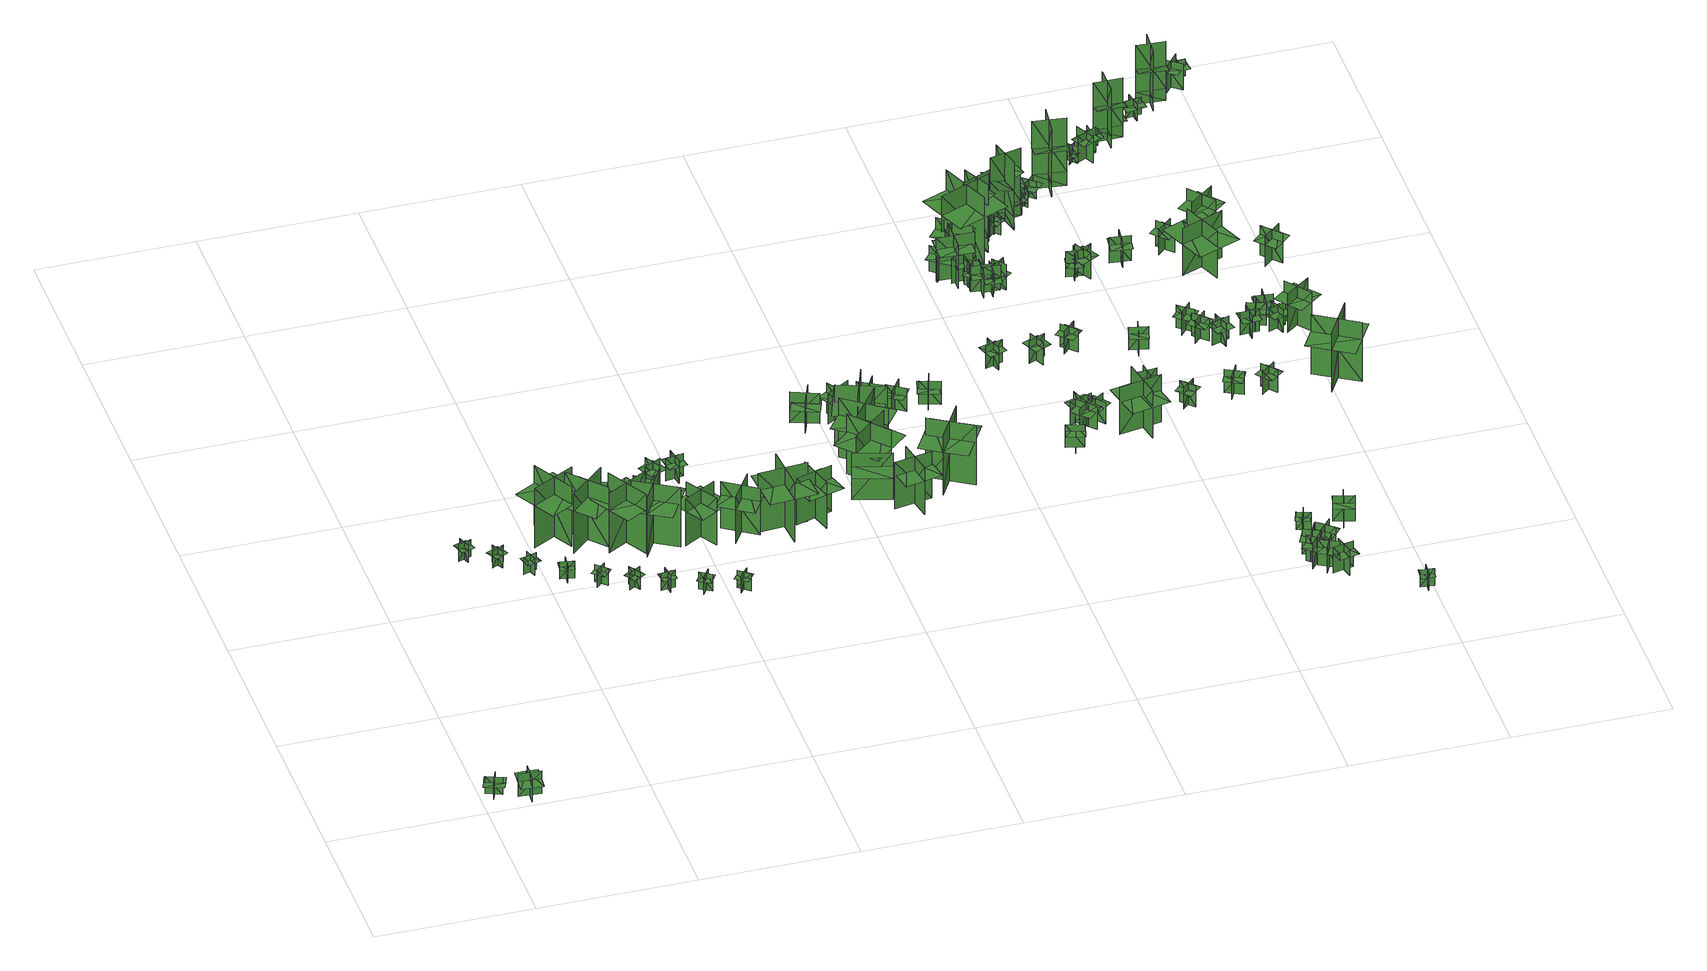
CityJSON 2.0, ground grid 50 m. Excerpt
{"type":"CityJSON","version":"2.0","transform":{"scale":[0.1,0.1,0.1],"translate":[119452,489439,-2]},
"CityObjects":{
"tree1":{"type":"SolitaryVegetationObject","geometry":[{"type":"MultiSurface","lod":"1","boundaries":[[[0,1,2]],[[0,2,3]],[[4,5,6]],[[4,6,7]],[[8,9,10]],[[8,10,11]],[[8,11,12]],[[8,12,13]]]}]},
"tree2":{"type":"SolitaryVegetationObject","geometry":[{"type":"MultiSurface","lod":"1","boundaries":[[[14,15,16]],[[14,16,17]],[[18,19,20]],[[18,20,21]],[[22,23,24]],[[22,24,25]],[[22,25,26]],[[22,26,27]]]}]},
"tree3":{"type":"SolitaryVegetationObject","geometry":[{"type":"MultiSurface","lod":"1","boundaries":[[[28,29,30]],[[28,30,31]],[[32,33,34]],[[32,34,35]],[[36,37,38]],[[36,38,39]],[[36,39,40]],[[36,40,41]]]}]},
"tree4":{"type":"SolitaryVegetationObject","geometry":[{"type":"MultiSurface","lod":"1","boundaries":[[[42,43,44]],[[42,44,45]],[[46,47,48]],[[46,48,49]],[[50,51,52]],[[50,52,53]],[[50,53,54]],[[50,54,55]]]}]},
"tree5":{"type":"SolitaryVegetationObject","geometry":[{"type":"MultiSurface","lod":"1","boundaries":[[[56,57,58]],[[56,58,59]],[[60,61,62]],[[60,62,63]],[[64,65,66]],[[64,66,67]],[[64,67,68]],[[64,68,69]]]}]},
"tree6":{"type":"SolitaryVegetationObject","geometry":[{"type":"MultiSurface","lod":"1","boundaries":[[[70,71,72]],[[70,72,73]],[[74,75,76]],[[74,76,77]],[[78,79,80]],[[78,80,81]],[[78,81,82]],[[78,82,83]]]}]},
"tree7":{"type":"SolitaryVegetationObject","geometry":[{"type":"MultiSurface","lod":"1","boundaries":[[[84,85,86]],[[84,86,87]],[[88,89,90]],[[88,90,91]],[[92,93,94]],[[92,94,95]],[[92,95,96]],[[92,96,97]]]}]},
"tree8":{"type":"SolitaryVegetationObject","geometry":[{"type":"MultiSurface","lod":"1","boundaries":[[[98,99,100]],[[98,100,101]],[[102,103,104]],[[102,104,105]],[[106,107,108]],[[106,108,109]],[[106,109,110]],[[106,110,111]]]}]},
"tree9":{"type":"SolitaryVegetationObject","geometry":[{"type":"MultiSurface","lod":"1","boundaries":[[[112,113,114]],[[112,114,115]],[[116,117,118]],[[116,118,119]],[[120,121,122]],[[120,122,123]],[[120,123,124]],[[120,124,125]]]}]},
"tree10":{"type":"SolitaryVegetationObject","geometry":[{"type":"MultiSurface","lod":"1","boundaries":[[[126,127,128]],[[126,128,129]],[[130,131,132]],[[130,132,133]],[[134,135,136]],[[134,136,137]],[[134,137,138]],[[134,138,139]]]}]},
"tree11":{"type":"SolitaryVegetationObject","geometry":[{"type":"MultiSurface","lod":"1","boundaries":[[[140,141,142]],[[140,142,143]],[[144,145,146]],[[144,146,147]],[[148,149,150]],[[148,150,151]],[[148,152,153]],[[148,153,149]]]}]},
"tree12":{"type":"SolitaryVegetationObject","geometry":[{"type":"MultiSurface","lod":"1","boundaries":[[[154,155,156]],[[154,156,157]],[[158,159,160]],[[158,160,161]],[[162,163,164]],[[162,164,165]],[[162,165,166]],[[162,166,167]]]}]},
"tree13":{"type":"SolitaryVegetationObject","geometry":[{"type":"MultiSurface","lod":"1","boundaries":[[[168,169,170]],[[168,170,171]],[[172,173,174]],[[172,174,175]],[[176,177,178]],[[176,178,179]],[[176,179,180]],[[176,180,181]]]}]},
"tree14":{"type":"SolitaryVegetationObject","geometry":[{"type":"MultiSurface","lod":"1","boundaries":[[[182,183,184]],[[182,184,185]],[[186,187,188]],[[186,188,189]],[[190,191,192]],[[190,192,193]],[[190,193,194]],[[190,194,195]]]}]},
"tree15":{"type":"SolitaryVegetationObject","geometry":[{"type":"MultiSurface","lod":"1","boundaries":[[[196,197,198]],[[196,198,199]],[[200,201,202]],[[200,202,203]],[[204,205,206]],[[204,206,207]],[[204,207,208]],[[204,208,209]]]}]},
"tree16":{"type":"SolitaryVegetationObject","geometry":[{"type":"MultiSurface","lod":"1","boundaries":[[[210,211,212]],[[210,212,213]],[[214,215,216]],[[214,216,217]],[[218,219,220]],[[218,220,221]],[[218,221,222]],[[218,222,223]]]}]},
"tree17":{"type":"SolitaryVegetationObject","geometry":[{"type":"MultiSurface","lod":"1","boundaries":[[[224,225,226]],[[224,226,227]],[[228,229,230]],[[228,230,231]],[[232,233,234]],[[232,234,235]],[[232,235,236]],[[232,236,237]]]}]},
"tree18":{"type":"SolitaryVegetationObject","geometry":[{"type":"MultiSurface","lod":"1","boundaries":[[[238,239,240]],[[238,240,241]],[[242,243,244]],[[242,244,245]],[[246,247,248]],[[246,248,249]],[[246,249,250]],[[246,250,251]]]}]},
"tree19":{"type":"SolitaryVegetationObject","geometry":[{"type":"MultiSurface","lod":"1","boundaries":[[[252,253,254]],[[252,254,255]],[[256,257,258]],[[256,258,259]],[[260,261,262]],[[260,262,263]],[[260,263,264]],[[260,264,265]]]}]},
"tree20":{"type":"SolitaryVegetationObject","geometry":[{"type":"MultiSurface","lod":"1","boundaries":[[[266,267,268]],[[266,268,269]],[[270,271,272]],[[270,272,273]],[[274,275,276]],[[274,276,277]],[[274,277,278]],[[274,278,279]]]}]},
"tree21":{"type":"SolitaryVegetationObject","geometry":[{"type":"MultiSurface","lod":"1","boundaries":[[[280,281,282]],[[280,282,283]],[[284,285,286]],[[284,286,287]],[[288,289,290]],[[288,290,291]],[[288,291,292]],[[288,292,293]]]}]},
"tree22":{"type":"SolitaryVegetationObject","geometry":[{"type":"MultiSurface","lod":"1","boundaries":[[[294,295,296]],[[294,296,297]],[[298,299,300]],[[298,300,301]],[[302,303,304]],[[302,304,305]],[[302,305,306]],[[302,306,307]]]}]},
"tree23":{"type":"SolitaryVegetationObject","geometry":[{"type":"MultiSurface","lod":"1","boundaries":[[[308,309,310]],[[308,310,311]],[[312,313,314]],[[312,314,315]],[[316,317,318]],[[316,318,319]],[[316,319,320]],[[316,320,321]]]}]},
"tree24":{"type":"SolitaryVegetationObject","geometry":[{"type":"MultiSurface","lod":"1","boundaries":[[[322,323,324]],[[322,324,325]],[[326,327,328]],[[326,328,329]],[[330,331,332]],[[330,332,333]],[[330,333,334]],[[330,334,335]]]}]},
"tree25":{"type":"SolitaryVegetationObject","geometry":[{"type":"MultiSurface","lod":"1","boundaries":[[[336,337,338]],[[336,338,339]],[[340,341,342]],[[340,342,343]],[[344,345,346]],[[344,346,347]],[[344,347,348]],[[344,348,349]]]}]},
"tree26":{"type":"SolitaryVegetationObject","geometry":[{"type":"MultiSurface","lod":"1","boundaries":[[[350,351,352]],[[350,352,353]],[[354,355,356]],[[354,356,357]],[[358,359,360]],[[358,360,361]],[[358,361,362]],[[358,362,363]]]}]},
"tree27":{"type":"SolitaryVegetationObject","geometry":[{"type":"MultiSurface","lod":"1","boundaries":[[[364,365,366]],[[364,366,367]],[[368,369,370]],[[368,370,371]],[[372,373,374]],[[372,374,375]],[[372,375,376]],[[372,376,377]]]}]},
"tree28":{"type":"SolitaryVegetationObject","geometry":[{"type":"MultiSurface","lod":"1","boundaries":[[[378,379,380]],[[378,380,381]],[[382,383,384]],[[382,384,385]],[[386,387,388]],[[386,388,389]],[[386,389,390]],[[386,390,391]]]}]},
"tree29":{"type":"SolitaryVegetationObject","geometry":[{"type":"MultiSurface","lod":"1","boundaries":[[[392,393,394]],[[392,394,395]],[[396,397,398]],[[396,398,399]],[[400,401,402]],[[400,402,403]],[[400,403,404]],[[400,404,405]]]}]},
"tree30":{"type":"SolitaryVegetationObject","geometry":[{"type":"MultiSurface","lod":"1","boundaries":[[[406,407,408]],[[406,408,409]],[[410,411,412]],[[410,412,413]],[[414,415,416]],[[414,416,417]],[[414,417,418]],[[414,418,419]]]}]},
"tree31":{"type":"SolitaryVegetationObject","geometry":[{"type":"MultiSurface","lod":"1","boundaries":[[[420,421,422]],[[420,422,423]],[[424,425,426]],[[424,426,427]],[[428,429,430]],[[428,430,431]],[[428,431,432]],[[428,432,433]]]}]},
"tree32":{"type":"SolitaryVegetationObject","geometry":[{"type":"MultiSurface","lod":"1","boundaries":[[[434,435,436]],[[434,436,437]],[[438,439,440]],[[438,440,441]],[[442,443,444]],[[442,444,445]],[[442,445,446]],[[442,446,447]]]}]},
"tree33":{"type":"SolitaryVegetationObject","geometry":[{"type":"MultiSurface","lod":"1","boundaries":[[[448,449,450]],[[448,450,451]],[[452,453,454]],[[452,454,455]],[[456,457,458]],[[456,458,459]],[[456,459,460]],[[456,460,461]]]}]},
"tree34":{"type":"SolitaryVegetationObject","geometry":[{"type":"MultiSurface","lod":"1","boundaries":[[[462,463,464]],[[462,464,465]],[[466,467,468]],[[466,468,469]],[[470,471,472]],[[470,472,473]],[[470,473,474]],[[470,474,475]]]}]},
"tree35":{"type":"SolitaryVegetationObject","geometry":[{"type":"MultiSurface","lod":"1","boundaries":[[[476,477,478]],[[476,478,479]],[[480,481,482]],[[480,482,483]],[[484,485,486]],[[484,486,487]],[[484,487,488]],[[484,488,489]]]}]},
"tree36":{"type":"SolitaryVegetationObject","geometry":[{"type":"MultiSurface","lod":"1","boundaries":[[[490,491,492]],[[490,492,493]],[[494,495,496]],[[494,496,497]],[[498,499,500]],[[498,500,501]],[[498,501,502]],[[498,502,503]]]}]},
"tree37":{"type":"SolitaryVegetationObject","geometry":[{"type":"MultiSurface","lod":"1","boundaries":[[[504,505,506]],[[504,506,507]],[[508,509,510]],[[508,510,511]],[[512,513,514]],[[512,514,515]],[[512,515,516]],[[512,516,517]]]}]},
"tree38":{"type":"SolitaryVegetationObject","geometry":[{"type":"MultiSurface","lod":"1","boundaries":[[[518,519,520]],[[518,520,521]],[[522,523,524]],[[522,524,525]],[[526,527,528]],[[526,528,529]],[[526,529,530]],[[526,530,531]]]}]},
"tree39":{"type":"SolitaryVegetationObject","geometry":[{"type":"MultiSurface","lod":"1","boundaries":[[[532,533,534]],[[532,534,535]],[[536,537,538]],[[536,538,539]],[[540,541,542]],[[540,542,543]],[[540,543,544]],[[540,544,545]]]}]},
"tree40":{"type":"SolitaryVegetationObject","geometry":[{"type":"MultiSurface","lod":"1","boundaries":[[[546,547,548]],[[546,548,549]],[[550,551,552]],[[550,552,553]],[[554,555,556]],[[554,556,557]],[[554,557,558]],[[554,558,559]]]}]},
"tree41":{"type":"SolitaryVegetationObject","geometry":[{"type":"MultiSurface","lod":"1","boundaries":[[[560,561,562]],[[560,562,563]],[[564,565,566]],[[564,566,567]],[[568,569,570]],[[568,570,571]],[[568,571,572]],[[568,572,573]]]}]},
"tree42":{"type":"SolitaryVegetationObject","geometry":[{"type":"MultiSurface","lod":"1","boundaries":[[[574,575,576]],[[574,576,577]],[[578,579,580]],[[578,580,581]],[[582,583,584]],[[582,584,585]],[[582,585,586]],[[582,586,587]]]}]},
"tree43":{"type":"SolitaryVegetationObject","geometry":[{"type":"MultiSurface","lod":"1","boundaries":[[[588,589,590]],[[588,590,591]],[[592,593,594]],[[592,594,595]],[[596,597,598]],[[596,598,599]],[[596,600,601]],[[596,601,597]]]}]},
"tree44":{"type":"SolitaryVegetationObject","geometry":[{"type":"MultiSurface","lod":"1","boundaries":[[[602,603,604]],[[602,604,605]],[[606,607,608]],[[606,608,609]],[[610,611,612]],[[610,612,613]],[[610,613,614]],[[610,614,615]]]}]},
"tree45":{"type":"SolitaryVegetationObject","geometry":[{"type":"MultiSurface","lod":"1","boundaries":[[[616,617,618]],[[616,618,619]],[[620,621,622]],[[620,622,623]],[[624,625,621]],[[624,621,620]],[[626,627,617]],[[626,617,616]],[[616,617,628]],[[616,628,629]],[[616,630,631]],[[616,631,617]]]}]},
"tree46":{"type":"SolitaryVegetationObject","geometry":[{"type":"MultiSurface","lod":"1","boundaries":[[[632,633,634]],[[632,634,635]],[[636,637,638]],[[636,638,639]],[[640,641,642]],[[640,642,643]],[[640,643,644]],[[640,644,645]]]}]},
"tree47":{"type":"SolitaryVegetationObject","geometry":[{"type":"MultiSurface","lod":"1","boundaries":[[[646,647,648]],[[646,648,649]],[[650,651,652]],[[650,652,653]],[[654,655,656]],[[654,656,657]],[[654,657,658]],[[654,658,659]]]}]},
"tree48":{"type":"SolitaryVegetationObject","geometry":[{"type":"MultiSurface","lod":"1","boundaries":[[[660,661,662]],[[660,662,663]],[[664,665,666]],[[664,666,667]],[[668,669,670]],[[668,670,671]],[[668,672,673]],[[668,673,669]]]}]},
"tree49":{"type":"SolitaryVegetationObject","geometry":[{"type":"MultiSurface","lod":"1","boundaries":[[[674,675,676]],[[674,676,677]],[[678,679,680]],[[678,680,681]],[[682,683,679]],[[682,679,678]],[[684,685,675]],[[684,675,674]],[[674,675,686]],[[674,686,687]],[[674,688,689]],[[674,689,675]]]}]},
"tree50":{"type":"SolitaryVegetationObject","geometry":[{"type":"MultiSurface","lod":"1","boundaries":[[[690,691,692]],[[690,692,693]],[[694,695,696]],[[694,696,697]],[[698,699,700]],[[698,700,701]],[[698,701,702]],[[698,702,703]]]}]},
"tree51":{"type":"SolitaryVegetationObject","geometry":[{"type":"MultiSurface","lod":"1","boundaries":[[[704,705,706]],[[704,706,707]],[[708,709,710]],[[708,710,711]],[[712,713,709]],[[712,709,708]],[[714,715,705]],[[714,705,704]],[[704,705,716]],[[704,716,717]],[[704,718,719]],[[704,719,705]]]}]},
"tree52":{"type":"SolitaryVegetationObject","geometry":[{"type":"MultiSurface","lod":"1","boundaries":[[[720,721,722]],[[720,722,723]],[[724,725,726]],[[724,726,727]],[[728,729,730]],[[728,730,731]],[[728,731,732]],[[728,732,733]]]}]},
"tree53":{"type":"SolitaryVegetationObject","geometry":[{"type":"MultiSurface","lod":"1","boundaries":[[[734,735,736]],[[734,736,737]],[[738,739,740]],[[738,740,741]],[[742,743,744]],[[742,744,745]],[[742,745,746]],[[742,746,747]]]}]},
"tree54":{"type":"SolitaryVegetationObject","geometry":[{"type":"MultiSurface","lod":"1","boundaries":[[[748,749,750]],[[748,750,751]],[[752,753,754]],[[752,754,755]],[[756,757,758]],[[756,758,759]],[[756,759,760]],[[756,760,761]]]}]},
"tree55":{"type":"SolitaryVegetationObject","geometry":[{"type":"MultiSurface","lod":"1","boundaries":[[[762,763,764]],[[762,764,765]],[[766,767,768]],[[766,768,769]],[[770,771,772]],[[770,772,773]],[[770,773,774]],[[770,774,775]]]}]},
"tree56":{"type":"SolitaryVegetationObject","geometry":[{"type":"MultiSurface","lod":"1","boundaries":[[[776,777,778]],[[776,778,779]],[[780,781,782]],[[780,782,783]],[[784,785,781]],[[784,781,780]],[[786,787,777]],[[786,777,776]],[[788,789,790]],[[788,790,791]],[[792,793,794]],[[792,794,795]]]}]},
"tree57":{"type":"SolitaryVegetationObject","geometry":[{"type":"MultiSurface","lod":"1","boundaries":[[[796,797,798]],[[796,798,799]],[[800,801,802]],[[800,802,803]],[[804,805,806]],[[804,806,807]],[[804,807,808]],[[804,808,809]]]}]},
"tree58":{"type":"SolitaryVegetationObject","geometry":[{"type":"MultiSurface","lod":"1","boundaries":[[[810,811,812]],[[810,812,813]],[[814,815,816]],[[814,816,817]],[[818,819,820]],[[818,820,821]],[[818,821,822]],[[818,822,823]]]}]},
"tree59":{"type":"SolitaryVegetationObject","geometry":[{"type":"MultiSurface","lod":"1","boundaries":[[[824,825,826]],[[824,826,827]],[[828,829,830]],[[828,830,831]],[[832,833,834]],[[832,834,835]],[[832,835,836]],[[832,836,837]]]}]},
"tree60":{"type":"SolitaryVegetationObject","geometry":[{"type":"MultiSurface","lod":"1","boundaries":[[[838,839,840]],[[838,840,841]],[[842,843,844]],[[842,844,845]],[[846,847,848]],[[846,848,849]],[[846,849,850]],[[846,850,851]]]}]},
"tree61":{"type":"SolitaryVegetationObject","geometry":[{"type":"MultiSurface","lod":"1","boundaries":[[[852,853,854]],[[852,854,855]],[[856,857,858]],[[856,858,859]],[[860,861,862]],[[860,862,863]],[[860,863,864]],[[860,864,865]]]}]},
"tree62":{"type":"SolitaryVegetationObject","geometry":[{"type":"MultiSurface","lod":"1","boundaries":[[[866,867,868]],[[866,868,869]],[[870,871,872]],[[870,872,873]],[[874,875,876]],[[874,876,877]],[[874,877,878]],[[874,878,879]]]}]},
"tree63":{"type":"SolitaryVegetationObject","geometry":[{"type":"MultiSurface","lod":"1","boundaries":[[[880,881,882]],[[880,882,883]],[[884,885,886]],[[884,886,887]],[[888,889,890]],[[888,890,891]],[[888,891,892]],[[888,892,893]]]}]},
"tree64":{"type":"SolitaryVegetationObject","geometry":[{"type":"MultiSurface","lod":"1","boundaries":[[[894,895,896]],[[894,896,897]],[[898,899,900]],[[898,900,901]],[[902,903,904]],[[902,904,905]],[[902,905,906]],[[902,906,907]]]}]},
"tree65":{"type":"SolitaryVegetationObject","geometry":[{"type":"MultiSurface","lod":"1","boundaries":[[[908,909,910]],[[908,910,911]],[[912,913,914]],[[912,914,915]],[[916,917,913]],[[916,913,912]],[[918,919,909]],[[918,909,908]],[[920,921,922]],[[920,922,923]],[[924,925,926]],[[924,926,927]]]}]},
"tree66":{"type":"SolitaryVegetationObject","geometry":[{"type":"MultiSurface","lod":"1","boundaries":[[[928,929,930]],[[928,930,931]],[[932,933,934]],[[932,934,935]],[[936,937,938]],[[936,938,939]],[[936,939,940]],[[936,940,941]]]}]},
"tree67":{"type":"SolitaryVegetationObject","geometry":[{"type":"MultiSurface","lod":"1","boundaries":[[[942,943,944]],[[942,944,945]],[[946,947,948]],[[946,948,949]],[[950,951,947]],[[950,947,946]],[[952,953,943]],[[952,943,942]],[[942,943,954]],[[942,954,955]],[[942,956,957]],[[942,957,943]]]}]},
"tree68":{"type":"SolitaryVegetationObject","geometry":[{"type":"MultiSurface","lod":"1","boundaries":[[[958,959,960]],[[958,960,961]],[[962,963,964]],[[962,964,965]],[[966,967,968]],[[966,968,969]],[[966,969,970]],[[966,970,971]]]}]},
"tree69":{"type":"SolitaryVegetationObject","geometry":[{"type":"MultiSurface","lod":"1","boundaries":[[[972,973,974]],[[972,974,975]],[[976,977,978]],[[976,978,979]],[[980,981,982]],[[980,982,983]],[[980,983,984]],[[980,984,985]]]}]},
"tree70":{"type":"SolitaryVegetationObject","geometry":[{"type":"MultiSurface","lod":"1","boundaries":[[[986,987,988]],[[986,988,989]],[[990,991,992]],[[990,992,993]],[[994,995,996]],[[994,996,997]],[[994,997,998]],[[994,998,999]]]}]},
"tree71":{"type":"SolitaryVegetationObject","geometry":[{"type":"MultiSurface","lod":"1","boundaries":[[[1000,1001,1002]],[[1000,1002,1003]],[[1004,1005,1006]],[[1004,1006,1007]],[[1008,1009,1010]],[[1008,1010,1011]],[[1008,1011,1012]],[[1008,1012,1013]]]}]},
"tree72":{"type":"SolitaryVegetationObject","geometry":[{"type":"MultiSurface","lod":"1","boundaries":[[[1014,1015,1016]],[[1014,1016,1017]],[[1018,1019,1020]],[[1018,1020,1021]],[[1022,1023,1019]],[[1022,1019,1018]],[[1024,1025,1015]],[[1024,1015,1014]],[[1026,1027,1028]],[[1026,1028,1029]],[[1030,1031,1032]],[[1030,1032,1033]]]}]},
"tree73":{"type":"SolitaryVegetationObject","geometry":[{"type":"MultiSurface","lod":"1","boundaries":[[[1034,1035,1036]],[[1034,1036,1037]],[[1038,1039,1040]],[[1038,1040,1041]],[[1042,1043,1044]],[[1042,1044,1045]],[[1042,1045,1046]],[[1042,1046,1047]]]}]},
"tree74":{"type":"SolitaryVegetationObject","geometry":[{"type":"MultiSurface","lod":"1","boundaries":[[[1048,1049,1050]],[[1048,1050,1051]],[[1052,1053,1054]],[[1052,1054,1055]],[[1056,1057,1058]],[[1056,1058,1059]],[[1056,1059,1060]],[[1056,1060,1061]]]}]},
"tree75":{"type":"SolitaryVegetationObject","geometry":[{"type":"MultiSurface","lod":"1","boundaries":[[[1062,1063,1064]],[[1062,1064,1065]],[[1066,1067,1068]],[[1066,1068,1069]],[[1070,1071,1072]],[[1070,1072,1073]],[[1070,1073,1074]],[[1070,1074,1075]]]}]},
"tree76":{"type":"SolitaryVegetationObject","geometry":[{"type":"MultiSurface","lod":"1","boundaries":[[[1076,1077,1078]],[[1076,1078,1079]],[[1080,1081,1082]],[[1080,1082,1083]],[[1084,1085,1086]],[[1084,1086,1087]],[[1084,1087,1088]],[[1084,1088,1089]]]}]},
"tree77":{"type":"SolitaryVegetationObject","geometry":[{"type":"MultiSurface","lod":"1","boundaries":[[[1090,1091,1092]],[[1090,1092,1093]],[[1094,1095,1096]],[[1094,1096,1097]],[[1098,1099,1100]],[[1098,1100,1101]],[[1098,1101,1102]],[[1098,1102,1103]]]}]},
"tree78":{"type":"SolitaryVegetationObject","geometry":[{"type":"MultiSurface","lod":"1","boundaries":[[[1104,1105,1106]],[[1104,1106,1107]],[[1108,1109,1110]],[[1108,1110,1111]],[[1112,1113,1114]],[[1112,1114,1115]],[[1112,1115,1116]],[[1112,1116,1117]]]}]},
"tree79":{"type":"SolitaryVegetationObject","geometry":[{"type":"MultiSurface","lod":"1","boundaries":[[[1118,1119,1120]],[[1118,1120,1121]],[[1122,1123,1124]],[[1122,1124,1125]],[[1126,1127,1123]],[[1126,1123,1122]],[[1128,1129,1119]],[[1128,1119,1118]],[[1130,1131,1132]],[[1130,1132,1133]],[[1134,1135,1136]],[[1134,1136,1137]]]}]},
"tree80":{"type":"SolitaryVegetationObject","geometry":[{"type":"MultiSurface","lod":"1","boundaries":[[[1138,1139,1140]],[[1138,1140,1141]],[[1142,1143,1144]],[[1142,1144,1145]],[[1146,1147,1148]],[[1146,1148,1149]],[[1146,1149,1150]],[[1146,1150,1151]]]}]},
"tree81":{"type":"SolitaryVegetationObject","geometry":[{"type":"MultiSurface","lod":"1","boundaries":[[[1152,1153,1154]],[[1152,1154,1155]],[[1156,1157,1158]],[[1156,1158,1159]],[[1160,1161,1162]],[[1160,1162,1163]],[[1160,1163,1164]],[[1160,1164,1165]]]}]},
"tree82":{"type":"SolitaryVegetationObject","geometry":[{"type":"MultiSurface","lod":"1","boundaries":[[[1166,1167,1168]],[[1166,1168,1169]],[[1170,1171,1172]],[[1170,1172,1173]],[[1174,1175,1176]],[[1174,1176,1177]],[[1174,1177,1178]],[[1174,1178,1179]]]}]},
"tree83":{"type":"SolitaryVegetationObject","geometry":[{"type":"MultiSurface","lod":"1","boundaries":[[[1180,1181,1182]],[[1180,1182,1183]],[[1184,1185,1186]],[[1184,1186,1187]],[[1188,1189,1190]],[[1188,1190,1191]],[[1188,1191,1192]],[[1188,1192,1193]]]}]},
"tree84":{"type":"SolitaryVegetationObject","geometry":[{"type":"MultiSurface","lod":"1","boundaries":[[[1194,1195,1196]],[[1194,1196,1197]],[[1198,1199,1200]],[[1198,1200,1201]],[[1202,1203,1199]],[[1202,1199,1198]],[[1204,1205,1195]],[[1204,1195,1194]],[[1194,1195,1206]],[[1194,1206,1207]],[[1194,1208,1209]],[[1194,1209,1195]]]}]},
"tree85":{"type":"SolitaryVegetationObject","geometry":[{"type":"MultiSurface","lod":"1","boundaries":[[[1210,1211,1212]],[[1210,1212,1213]],[[1214,1215,1216]],[[1214,1216,1217]],[[1218,1219,1220]],[[1218,1220,1221]],[[1218,1221,1222]],[[1218,1222,1223]]]}]},
"tree86":{"type":"SolitaryVegetationObject","geometry":[{"type":"MultiSurface","lod":"1","boundaries":[[[1224,1225,1226]],[[1224,1226,1227]],[[1228,1229,1230]],[[1228,1230,1231]],[[1232,1233,1234]],[[1232,1234,1235]],[[1232,1235,1236]],[[1232,1236,1237]]]}]},
"tree87":{"type":"SolitaryVegetationObject","geometry":[{"type":"MultiSurface","lod":"1","boundaries":[[[1238,1239,1240]],[[1238,1240,1241]],[[1242,1243,1244]],[[1242,1244,1245]],[[1246,1247,1248]],[[1246,1248,1249]],[[1246,1249,1250]],[[1246,1250,1251]]]}]},
"tree88":{"type":"SolitaryVegetationObject","geometry":[{"type":"MultiSurface","lod":"1","boundaries":[[[1252,1253,1254]],[[1252,1254,1255]],[[1256,1257,1258]],[[1256,1258,1259]],[[1260,1261,1262]],[[1260,1262,1263]],[[1260,1263,1264]],[[1260,1264,1265]]]}]},
"tree89":{"type":"SolitaryVegetationObject","geometry":[{"type":"MultiSurface","lod":"1","boundaries":[[[1266,1267,1268]],[[1266,1268,1269]],[[1270,1271,1272]],[[1270,1272,1273]],[[1274,1275,1276]],[[1274,1276,1277]],[[1274,1278,1279]],[[1274,1279,1275]]]}]},
"tree90":{"type":"SolitaryVegetationObject","geometry":[{"type":"MultiSurface","lod":"1","boundaries":[[[1280,1281,1282]],[[1280,1282,1283]],[[1284,1285,1286]],[[1284,1286,1287]],[[1288,1289,1290]],[[1288,1290,1291]],[[1288,1291,1292]],[[1288,1292,1293]]]}]},
"tree91":{"type":"SolitaryVegetationObject","geometry":[{"type":"MultiSurface","lod":"1","boundaries":[[[1294,1295,1296]],[[1294,1296,1297]],[[1298,1299,1300]],[[1298,1300,1301]],[[1302,1303,1304]],[[1302,1304,1305]],[[1302,1305,1306]],[[1302,1306,1307]]]}]},
"tree92":{"type":"SolitaryVegetationObject","geometry":[{"type":"MultiSurface","lod":"1","boundaries":[[[1308,1309,1310]],[[1308,1310,1311]],[[1312,1313,1314]],[[1312,1314,1315]],[[1316,1317,1318]],[[1316,1318,1319]],[[1316,1319,1320]],[[1316,1320,1321]]]}]},
"tree93":{"type":"SolitaryVegetationObject","geometry":[{"type":"MultiSurface","lod":"1","boundaries":[[[1322,1323,1324]],[[1322,1324,1325]],[[1326,1327,1328]],[[1326,1328,1329]],[[1330,1331,1327]],[[1330,1327,1326]],[[1332,1333,1323]],[[1332,1323,1322]],[[1334,1335,1336]],[[1334,1336,1337]],[[1338,1339,1340]],[[1338,1340,1341]]]}]},
"tree94":{"type":"SolitaryVegetationObject","geometry":[{"type":"MultiSurface","lod":"1","boundaries":[[[1342,1343,1344]],[[1342,1344,1345]],[[1346,1347,1348]],[[1346,1348,1349]],[[1350,1351,1352]],[[1350,1352,1353]],[[1350,1353,1354]],[[1350,1354,1355]]]}]},
"tree95":{"type":"SolitaryVegetationObject","geometry":[{"type":"MultiSurface","lod":"1","boundaries":[[[1356,1357,1358]],[[1356,1358,1359]],[[1360,1361,1362]],[[1360,1362,1363]],[[1364,1365,1366]],[[1364,1366,1367]],[[1364,1367,1368]],[[1364,1368,1369]]]}]},
"tree96":{"type":"SolitaryVegetationObject","geometry":[{"type":"MultiSurface","lod":"1","boundaries":[[[1370,1371,1372]],[[1370,1372,1373]],[[1374,1375,1376]],[[1374,1376,1377]],[[1378,1379,1380]],[[1378,1380,1381]],[[1378,1381,1382]],[[1378,1382,1383]]]}]},
"tree97":{"type":"SolitaryVegetationObject","geometry":[{"type":"MultiSurface","lod":"1","boundaries":[[[1384,1385,1386]],[[1384,1386,1387]],[[1388,1389,1390]],[[1388,1390,1391]],[[1392,1393,1389]],[[1392,1389,1388]],[[1394,1395,1385]],[[1394,1385,1384]],[[1396,1397,1398]],[[1396,1398,1399]],[[1400,1401,1402]],[[1400,1402,1403]]]}]},
"tree98":{"type":"SolitaryVegetationObject","geometry":[{"type":"MultiSurface","lod":"1","boundaries":[[[1404,1405,1406]],[[1404,1406,1407]],[[1408,1409,1410]],[[1408,1410,1411]],[[1412,1413,1414]],[[1412,1414,1415]],[[1412,1416,1417]],[[1412,1417,1413]]]}]},
"tree99":{"type":"SolitaryVegetationObject","geometry":[{"type":"MultiSurface","lod":"1","boundaries":[[[1418,1419,1420]],[[1418,1420,1421]],[[1422,1423,1424]],[[1422,1424,1425]],[[1426,1427,1428]],[[1426,1428,1429]],[[1426,1429,1430]],[[1426,1430,1431]]]}]}
},
"vertices":[
[55,107,6],[55,107,68],[36,57,68],[36,57,6],[69,74,6],[69,74,68],[21,92,68],[21,92,6],[77,72,48],[86,97,48],[26,119,48],[16,94,48],[7,69,48],[67,47,48],
[110,54,3],[110,54,85],[181,49,85],[181,49,3],[148,85,3],[148,85,85],[142,17,85],[142,17,3],[148,96,59],[113,98,58],[106,13,58],[142,10,59],[177,8,59],[184,93,59],
[259,1164,58],[301,1178,58],[301,1178,120],[259,1164,120],[285,1151,58],[271,1193,58],[271,1193,120],[285,1151,120],[285,1151,102],[306,1158,102],[292,1200,102],[271,1193,102],[250,1186,102],[264,1144,102],
[346,1105,57],[385,1126,57],[385,1126,118],[346,1105,118],[374,1096,57],[353,1135,57],[353,1135,118],[374,1096,118],[374,1096,101],[393,1107,101],[372,1146,101],[353,1135,101],[333,1125,101],[354,1086,101],
[469,1066,53],[426,1054,53],[426,1054,115],[469,1066,115],[443,1080,53],[455,1038,53],[455,1038,115],[443,1080,115],[443,1080,97],[422,1074,97],[434,1032,97],[455,1038,97],[477,1044,97],[464,1086,97],
[521,1000,53],[565,994,53],[565,994,115],[521,1000,115],[539,976,53],[544,1020,53],[544,1020,115],[539,976,115],[539,976,98],[561,974,98],[566,1017,98],[544,1020,98],[522,1023,98],[517,979,98],
[646,962,51],[616,930,51],[616,930,113],[646,962,113],[617,961,51],[649,931,51],[649,931,113],[617,961,113],[617,961,96],[602,945,96],[634,915,96],[649,931,96],[664,947,96],[632,978,96],
[607,1166,39],[533,1302,39],[533,1302,255],[607,1166,255],[637,1264,39],[501,1190,39],[501,1190,255],[637,1264,255],[637,1264,194],[599,1333,194],[463,1258,194],[501,1190,194],[538,1122,194],[674,1196,194],
[734,884,52],[710,921,52],[710,921,114],[734,884,114],[741,913,52],[704,889,52],[704,889,114],[741,913,114],[741,913,96],[729,931,96],[692,907,96],[704,889,96],[716,870,96],[753,894,96],
[713,1135,37],[609,1249,37],[609,1249,253],[713,1135,253],[719,1238,37],[604,1133,37],[604,1133,253],[719,1238,253],[719,1238,192],[667,1295,192],[552,1191,192],[604,1133,192],[656,1076,192],[771,1180,192],
[662,1347,31],[646,1299,31],[646,1299,115],[662,1347,115],[628,1330,31],[676,1314,31],[676,1314,115],[628,1330,115],[628,1330,87],[676,1314,87],[685,1340,87],[637,1356,87],[619,1304,87],[667,1288,87],
[793,864,50],[837,869,50],[837,869,112],[793,864,112],[816,846,50],[811,889,50],[811,889,112],[816,846,112],[816,846,95],[838,848,95],[833,892,95],[811,889,95],[789,887,95],[794,843,95],
[732,1205,38],[809,1070,38],[809,1070,254],[732,1205,254],[705,1105,38],[839,1182,38],[839,1182,254],[705,1105,254],[705,1105,193],[743,1038,193],[878,1115,193],[839,1182,193],[801,1249,193],[666,1173,193],
[938,818,49],[901,842,49],[901,842,110],[938,818,110],[933,847,49],[908,810,49],[908,810,110],[933,847,110],[933,847,93],[914,859,93],[890,822,93],[908,810,93],[927,798,93],[951,835,93],
[782,1372,31],[763,1316,31],[763,1316,113],[782,1372,113],[747,1355,31],[803,1336,31],[803,1336,113],[747,1355,113],[747,1355,90],[737,1327,90],[793,1308,90],[803,1336,90],[812,1364,90],[757,1383,90],
[781,1153,38],[915,1074,38],[915,1074,253],[781,1153,253],[806,1052,38],[885,1186,38],[885,1186,253],[806,1052,253],[806,1052,193],[873,1013,193],[952,1146,193],[885,1186,193],[818,1225,193],[740,1092,193],
[1012,815,49],[1047,787,49],[1047,787,111],[1012,815,111],[1016,785,49],[1043,820,49],[1043,820,111],[1016,785,111],[1016,785,94],[1033,772,94],[1060,806,94],[1043,820,94],[1026,834,94],[998,799,94],
[900,1332,30],[857,1367,30],[857,1367,107],[900,1332,107],[896,1369,30],[862,1326,30],[862,1326,107],[896,1369,107],[896,1369,85],[874,1386,85],[840,1343,85],[862,1326,85],[883,1308,85],[918,1352,85],
[1034,1131,42],[930,1069,42],[930,1069,212],[1034,1131,212],[956,1151,42],[1019,1047,42],[1019,1047,212],[956,1151,212],[956,1151,164],[904,1120,164],[966,1016,164],[1019,1047,164],[1071,1078,164],[1008,1183,164],
[941,1380,32],[914,1432,32],[914,1432,114],[941,1380,114],[953,1417,32],[901,1390,32],[901,1390,114],[953,1417,114],[953,1417,91],[939,1443,91],[887,1416,91],[901,1390,91],[914,1364,91],[967,1391,91],
[1004,1386,33],[994,1445,33],[994,1445,115],[1004,1386,115],[1027,1418,33],[969,1409,33],[969,1409,115],[1027,1418,115],[1027,1418,92],[1022,1447,92],[964,1438,92],[969,1409,92],[974,1380,92],[1032,1389,92],
[1155,1058,43],[1053,1124,43],[1053,1124,212],[1155,1058,212],[1139,1138,43],[1073,1036,43],[1073,1036,212],[1139,1138,212],[1139,1138,165],[1088,1171,165],[1022,1069,165],[1073,1036,165],[1124,1003,165],[1190,1105,165],
[1310,1088,38],[1155,1076,38],[1155,1076,253],[1310,1088,253],[1232,1156,38],[1244,1001,38],[1244,1001,253],[1232,1156,253],[1232,1156,193],[1155,1150,193],[1167,995,193],[1244,1001,193],[1321,1007,193],[1309,1162,193],
[1390,1110,42],[1273,1075,42],[1273,1075,211],[1390,1110,211],[1319,1149,42],[1353,1032,42],[1353,1032,211],[1319,1149,211],[1319,1149,164],[1260,1131,164],[1295,1015,164],[1353,1032,164],[1412,1049,164],[1377,1166,164],
[1538,1192,40],[1503,1075,40],[1503,1075,209],[1538,1192,209],[1466,1153,40],[1583,1119,40],[1583,1119,209],[1466,1153,209],[1466,1153,162],[1449,1095,162],[1566,1060,162],[1583,1119,162],[1600,1177,162],[1483,1212,162],
[1593,1170,38],[1490,1286,38],[1490,1286,254],[1593,1170,254],[1600,1273,38],[1484,1170,38],[1484,1170,254],[1600,1273,254],[1600,1273,193],[1549,1331,193],[1432,1228,193],[1484,1170,193],[1535,1112,193],[1651,1215,193],
[1404,1585,35],[1486,1553,35],[1486,1553,145],[1404,1585,145],[1432,1521,35],[1464,1603,35],[1464,1603,145],[1432,1521,145],[1407,1578,109],[1392,1540,109],[1475,1508,109],[1489,1546,109],[1503,1585,109],[1421,1616,109],
[1515,1267,37],[1607,1392,37],[1607,1392,252],[1515,1267,252],[1617,1282,37],[1492,1373,37],[1492,1373,252],[1617,1282,252],[1617,1282,192],[1663,1345,192],[1538,1436,192],[1492,1373,192],[1446,1311,192],[1572,1220,192],
[1694,1093,41],[1574,1071,41],[1574,1071,210],[1694,1093,210],[1627,1139,41],[1650,1020,41],[1650,1020,210],[1627,1139,210],[1627,1139,162],[1567,1128,162],[1590,1008,162],[1650,1020,162],[1709,1031,162],[1687,1150,162],
[1499,1441,35],[1645,1389,35],[1645,1389,251],[1499,1441,251],[1543,1348,35],[1595,1494,35],[1595,1494,251],[1543,1348,251],[1543,1348,190],[1616,1322,190],[1668,1468,190],[1595,1494,190],[1522,1520,190],[1470,1374,190],
[1569,1523,36],[1522,1597,36],[1522,1597,146],[1569,1523,146],[1584,1591,36],[1510,1544,36],[1510,1544,146],[1584,1591,146],[1572,1530,110],[1605,1553,110],[1557,1626,110],[1523,1604,110],[1489,1582,110],[1538,1508,110],
[1616,1514,37],[1659,1590,37],[1659,1590,147],[1616,1514,147],[1683,1533,37],[1606,1576,37],[1606,1576,147],[1683,1533,147],[1624,1515,112],[1660,1496,112],[1701,1574,112],[1666,1593,112],[1630,1612,112],[1588,1535,112],
[1708,1202,38],[1840,1122,38],[1840,1122,254],[1708,1202,254],[1732,1102,38],[1812,1234,38],[1812,1234,254],[1732,1102,254],[1732,1102,193],[1798,1062,193],[1878,1195,193],[1812,1234,193],[1745,1274,193],[1666,1142,193],
[1750,1536,37],[1695,1574,37],[1695,1574,120],[1750,1536,120],[1740,1589,37],[1702,1533,37],[1702,1533,120],[1740,1589,120],[1749,1542,93],[1766,1568,93],[1710,1605,93],[1693,1579,93],[1676,1553,93],[1732,1517,93],
[1858,1543,35],[1794,1563,35],[1794,1563,119],[1858,1543,119],[1833,1591,35],[1813,1526,35],[1813,1526,119],[1833,1591,119],[1855,1549,92],[1864,1579,92],[1799,1598,92],[1791,1568,92],[1782,1538,92],[1847,1519,92],
[2199,1205,44],[2142,1220,44],[2142,1220,126],[2199,1205,126],[2179,1239,44],[2164,1182,44],[2164,1182,126],[2179,1239,126],[2179,1239,103],[2151,1247,103],[2135,1190,103],[2164,1182,103],[2192,1174,103],[2208,1231,103],
[2033,1672,39],[2089,1691,39],[2089,1691,121],[2033,1672,121],[2068,1655,39],[2049,1710,39],[2049,1710,121],[2068,1655,121],[2068,1655,98],[2096,1664,98],[2077,1720,98],[2049,1710,98],[2021,1701,98],[2040,1645,98],
[2206,1333,45],[2259,1278,45],[2259,1278,128],[2206,1333,128],[2205,1278,45],[2260,1331,45],[2260,1331,128],[2205,1278,128],[2207,1280,105],[2231,1256,105],[2281,1305,105],[2258,1329,105],[2235,1353,105],[2184,1304,105],
[2239,1301,43],[2214,1373,43],[2214,1373,126],[2239,1301,126],[2262,1350,43],[2190,1325,43],[2190,1325,126],[2262,1350,126],[2259,1349,103],[2248,1381,103],[2182,1358,103],[2193,1326,103],[2204,1295,103],[2270,1318,103],
[2289,1293,47],[2245,1350,47],[2245,1350,124],[2289,1293,124],[2295,1344,47],[2238,1300,47],[2238,1300,124],[2295,1344,124],[2293,1342,103],[2273,1367,103],[2221,1326,103],[2241,1302,103],[2260,1277,103],[2312,1317,103],
[2177,1695,40],[2201,1641,40],[2201,1641,122],[2177,1695,122],[2163,1658,40],[2217,1682,40],[2217,1682,122],[2163,1658,122],[2163,1658,99],[2175,1631,99],[2229,1655,99],[2217,1682,99],[2205,1709,99],[2151,1686,99],
[2027,2151,21],[2081,2219,21],[2081,2219,115],[2027,2151,115],[2088,2159,21],[2021,2213,21],[2021,2213,115],[2088,2159,115],[2086,2161,89],[2109,2190,89],[2047,2240,89],[2024,2210,89],[2000,2181,89],[2062,2132,89],
[2145,2158,20],[2027,2160,20],[2027,2160,176],[2145,2158,176],[2081,2225,20],[2078,2107,20],[2078,2107,176],[2081,2225,176],[2135,2158,136],[2027,2160,136],[2026,2114,136],[2134,2111,136],[2136,2205,136],[2028,2207,136],
[2134,2141,24],[2065,2130,24],[2065,2130,117],[2134,2141,117],[2098,2167,24],[2098,2167,117],[2109,2098,117],[2109,2098,24],[2098,2167,88],[2069,2162,88],[2078,2107,88],[2106,2112,88],[2135,2116,88],[2127,2171,88],
[2137,2122,71],[2108,2080,71],[2130,2065,72],[2159,2107,72],[2144,2087,71],[2102,2116,71],[2100,2114,118],[2142,2085,118],[2142,2085,25],[2100,2114,25],[2135,2123,25],[2106,2081,25],[2108,2080,118],[2137,2122,118],[2116,2137,72],[2087,2095,72],
[2378,1328,43],[2403,1192,43],[2403,1192,215],[2378,1328,215],[2315,1237,43],[2451,1262,43],[2451,1262,215],[2315,1237,215],[2369,1317,160],[2307,1305,160],[2335,1169,160],[2397,1182,160],[2460,1195,160],[2432,1330,160],
[2140,2100,26],[2134,2031,26],[2134,2031,119],[2140,2100,119],[2106,2071,26],[2106,2071,119],[2175,2065,119],[2175,2065,26],[2106,2071,89],[2103,2042,89],[2159,2037,89],[2161,2066,89],[2164,2095,89],[2108,2100,89],
[2147,2186,20],[2055,2260,20],[2055,2260,177],[2147,2186,177],[2137,2278,20],[2062,2187,20],[2062,2187,177],[2137,2278,177],[2139,2192,136],[2055,2260,136],[2026,2224,136],[2110,2156,136],[2169,2228,136],[2085,2296,136],
[2193,2054,72],[2142,2057,72],[2140,2031,72],[2191,2027,72],[2167,2030,72],[2170,2081,72],[2167,2081,119],[2164,2030,119],[2164,2030,25],[2167,2081,25],[2193,2056,25],[2142,2059,25],[2142,2057,119],[2193,2054,119],[2195,2079,72],[2144,2083,72],
[2277,1719,37],[2319,1677,37],[2319,1677,119],[2277,1719,119],[2277,1680,37],[2319,1721,37],[2319,1721,119],[2277,1680,119],[2277,1680,96],[2297,1659,96],[2339,1700,96],[2319,1721,96],[2298,1742,96],[2256,1701,96],
[2210,2052,71],[2177,2091,71],[2157,2074,71],[2189,2035,71],[2175,2054,71],[2214,2087,71],[2212,2089,118],[2173,2057,118],[2173,2057,24],[2212,2089,24],[2211,2053,24],[2179,2092,24],[2177,2091,118],[2210,2052,118],[2230,2068,71],[2197,2107,71],
[2186,2199,19],[2118,2363,19],[2118,2363,265],[2186,2199,265],[2232,2308,19],[2068,2240,19],[2068,2240,265],[2232,2308,265],[2232,2308,196],[2198,2390,196],[2034,2322,196],[2068,2240,196],[2102,2158,196],[2266,2226,196],
[2674,448,26],[2716,500,26],[2716,500,119],[2674,448,119],[2718,452,26],[2667,494,26],[2667,494,119],[2718,452,119],[2718,452,93],[2739,478,93],[2688,520,93],[2667,494,93],[2646,469,93],[2697,427,93],
[2665,527,28],[2725,498,28],[2725,498,120],[2665,527,120],[2679,486,28],[2708,545,28],[2708,545,120],[2679,486,120],[2679,486,94],[2709,471,94],[2738,531,94],[2708,545,94],[2678,560,94],[2649,500,94],
[2752,433,27],[2693,463,27],[2693,463,120],[2752,433,120],[2739,475,27],[2709,416,27],[2709,416,120],[2739,475,120],[2739,475,94],[2709,490,94],[2679,431,94],[2709,416,94],[2738,401,94],[2768,460,94],
[2212,2247,77],[2166,2340,77],[2168,2341,271],[2213,2248,271],[2238,2321,77],[2144,2276,77],[2145,2275,271],[2238,2320,271],[2238,2320,25],[2145,2275,25],[2213,2248,25],[2168,2341,25],[2213,2248,172],[2167,2341,172],[2120,2318,190],[2165,2225,190],[2174,2328,202],[2208,2259,202],[2243,2276,213],[2209,2346,213],
[2449,1439,45],[2454,1381,45],[2454,1381,127],[2449,1439,127],[2423,1409,45],[2482,1415,45],[2482,1415,127],[2423,1409,127],[2423,1409,104],[2426,1380,104],[2484,1385,104],[2482,1415,104],[2479,1444,104],[2421,1439,104],
[2791,425,28],[2726,410,28],[2726,410,120],[2791,425,120],[2753,449,28],[2768,384,28],[2768,384,120],[2753,449,120],[2753,449,94],[2721,441,94],[2736,376,94],[2768,384,94],[2801,392,94],[2785,456,94],
[2754,548,31],[2711,498,31],[2711,498,123],[2754,548,123],[2710,545,31],[2760,502,31],[2760,502,123],[2710,545,123],[2710,545,97],[2688,520,97],[2738,476,97],[2760,502,97],[2782,527,97],[2731,570,97],
[2684,654,26],[2726,640,26],[2726,640,88],[2684,654,88],[2697,628,26],[2711,670,26],[2711,670,88],[2697,628,88],[2697,628,71],[2718,621,71],[2732,663,71],[2711,670,71],[2690,677,71],[2676,635,71],
[2533,1304,44],[2573,1342,44],[2573,1342,121],[2533,1304,121],[2570,1303,44],[2532,1343,44],[2532,1343,121],[2570,1303,121],[2570,1303,100],[2590,1322,100],[2552,1362,100],[2532,1343,100],[2512,1324,100],[2550,1284,100],
[2243,2380,26],[2243,2380,88],[2256,2328,88],[2256,2328,26],[2274,2361,26],[2274,2361,88],[2224,2348,88],[2224,2348,26],[2282,2363,68],[2275,2389,68],[2213,2373,68],[2220,2347,68],[2226,2321,68],[2288,2337,68],
[2274,2352,25],[2241,2323,25],[2241,2323,86],[2274,2352,86],[2245,2354,25],[2274,2321,25],[2274,2321,86],[2245,2354,86],[2245,2354,69],[2228,2340,69],[2257,2306,69],[2274,2321,69],[2291,2335,69],[2262,2369,69],
[2498,1662,39],[2484,1605,39],[2484,1605,121],[2498,1662,121],[2464,1642,39],[2522,1628,39],[2522,1628,121],[2464,1642,121],[2464,1642,98],[2457,1613,98],[2515,1599,98],[2522,1628,98],[2529,1656,98],[2472,1671,98],
[2317,2334,75],[2293,2435,75],[2294,2435,270],[2319,2335,270],[2358,2401,76],[2258,2376,76],[2258,2376,270],[2358,2400,270],[2358,2400,24],[2258,2376,24],[2319,2335,24],[2294,2435,24],[2318,2334,170],[2294,2435,170],[2242,2423,189],[2267,2322,189],[2297,2421,201],[2316,2346,201],[2354,2355,212],[2335,2431,212],
[2838,683,26],[2820,619,26],[2820,619,118],[2838,683,118],[2799,662,26],[2863,644,26],[2863,644,118],[2799,662,118],[2799,662,93],[2790,630,93],[2854,612,93],[2863,644,93],[2872,676,93],[2808,694,93],
[2428,2089,71],[2419,2039,71],[2445,2034,71],[2454,2084,71],[2449,2061,71],[2398,2069,71],[2398,2066,117],[2448,2058,117],[2448,2058,24],[2398,2066,24],[2426,2089,24],[2417,2039,24],[2419,2039,117],[2428,2089,117],[2402,2094,71],[2394,2043,71],
[2951,270,27],[2995,265,27],[2995,265,89],[2951,270,89],[2970,247,27],[2974,291,27],[2974,291,89],[2970,247,89],[2970,247,72],[2992,245,72],[2996,289,72],[2974,291,72],[2952,293,72],[2948,249,72],
[2435,2097,22],[2466,2038,22],[2466,2038,114],[2435,2097,114],[2422,2055,22],[2480,2086,22],[2480,2086,114],[2422,2055,114],[2422,2055,88],[2437,2025,88],[2496,2056,88],[2480,2086,88],[2465,2115,88],[2406,2084,88],
[2362,2401,24],[2341,2440,24],[2341,2440,85],[2362,2401,85],[2371,2429,24],[2332,2409,24],[2332,2409,85],[2371,2429,85],[2371,2429,68],[2361,2449,68],[2321,2428,68],[2332,2409,68],[2342,2389,68],[2381,2410,68],
[2709,1360,45],[2682,1308,45],[2682,1308,128],[2709,1360,128],[2671,1348,45],[2724,1322,45],[2724,1322,128],[2671,1348,128],[2671,1348,105],[2658,1322,105],[2710,1295,105],[2724,1322,105],[2737,1348,105],[2685,1375,105],
[2375,2453,39],[2389,2431,39],[2389,2431,88],[2375,2453,88],[2371,2434,39],[2393,2448,39],[2393,2448,88],[2371,2434,88],[2371,2434,26],[2393,2448,26],[2375,2453,26],[2389,2431,26],[2375,2453,63],[2389,2431,63],[2400,2438,68],[2386,2460,68],[2387,2434,71],[2376,2451,71],[2368,2445,73],[2379,2429,73],
[2426,2503,23],[2426,2503,85],[2390,2464,85],[2390,2464,23],[2427,2467,23],[2427,2467,85],[2389,2502,85],[2389,2502,23],[2433,2462,65],[2451,2482,65],[2404,2525,65],[2386,2505,65],[2368,2485,65],[2415,2442,65],
[2676,1672,39],[2631,1709,39],[2631,1709,121],[2676,1672,121],[2672,1711,39],[2635,1666,39],[2635,1666,121],[2672,1711,121],[2672,1711,98],[2650,1730,98],[2612,1684,98],[2635,1666,98],[2658,1647,98],[2695,1693,98],
[2701,1655,41],[2660,1613,41],[2660,1613,123],[2701,1655,123],[2662,1655,41],[2704,1614,41],[2704,1614,123],[2662,1655,123],[2662,1655,100],[2641,1634,100],[2683,1593,100],[2704,1614,100],[2724,1635,100],[2682,1676,100],
[2823,1348,43],[2778,1309,43],[2778,1309,125],[2823,1348,125],[2784,1351,43],[2822,1306,43],[2822,1306,125],[2784,1351,125],[2784,1351,102],[2761,1332,102],[2800,1287,102],[2822,1306,102],[2845,1325,102],[2806,1370,102],
[2572,2064,23],[2579,2130,23],[2579,2130,115],[2572,2064,115],[2606,2091,23],[2540,2098,23],[2540,2098,115],[2606,2091,115],[2606,2091,89],[2610,2124,89],[2544,2131,89],[2540,2098,89],[2537,2065,89],[2603,2058,89],
[2745,1575,40],[2727,1631,40],[2727,1631,122],[2745,1575,122],[2763,1610,40],[2707,1592,40],[2707,1592,122],[2763,1610,122],[2763,1610,99],[2754,1638,99],[2698,1620,99],[2707,1592,99],[2716,1564,99],[2772,1582,99],
[2530,2500,79],[2427,2512,79],[2427,2514,273],[2530,2502,273],[2482,2562,79],[2470,2459,79],[2471,2459,273],[2483,2561,273],[2483,2561,27],[2471,2459,27],[2530,2502,27],[2427,2514,27],[2530,2501,174],[2427,2513,174],[2421,2460,192],[2524,2449,192],[2442,2511,204],[2519,2503,204],[2523,2542,215],[2446,2550,215],
[2528,2543,26],[2528,2543,88],[2481,2569,88],[2481,2569,26],[2493,2534,26],[2493,2534,88],[2517,2579,88],[2517,2579,26],[2489,2527,68],[2513,2514,68],[2543,2571,68],[2520,2583,68],[2496,2596,68],[2466,2539,68],
[2800,1615,42],[2859,1618,42],[2859,1618,124],[2800,1615,124],[2829,1588,42],[2826,1647,42],[2826,1647,124],[2829,1588,124],[2829,1588,101],[2859,1590,101],[2855,1649,101],[2826,1647,101],[2796,1646,101],[2800,1587,101],
[2866,1673,43],[2846,1618,43],[2846,1618,125],[2866,1673,125],[2830,1657,43],[2886,1637,43],[2886,1637,125],[2830,1657,125],[2830,1657,102],[2820,1629,102],[2876,1609,102],[2886,1637,102],[2896,1664,102],[2840,1684,102],
[2740,2138,24],[2691,2093,24],[2691,2093,116],[2740,2138,116],[2696,2140,24],[2740,2091,24],[2740,2091,116],[2696,2140,116],[2696,2140,90],[2671,2118,90],[2715,2069,90],[2740,2091,90],[2765,2113,90],[2721,2162,90],
[2594,2602,55],[2570,2626,55],[2557,2613,55],[2582,2590,55],[2571,2601,55],[2594,2626,55],[2593,2627,86],[2569,2603,86],[2569,2603,24],[2593,2627,24],[2595,2603,24],[2571,2627,24],[2570,2626,86],[2594,2602,86],[2606,2615,55],[2582,2638,55],
[2728,1967,29],[2728,1967,200],[2864,2022,200],[2864,2022,29],[2769,2058,29],[2769,2058,200],[2821,1926,200],[2821,1926,29],[2760,2078,144],[2692,2051,144],[2758,1887,144],[2826,1914,144],[2895,1942,144],[2829,2106,144],
[2889,1653,41],[2895,1712,41],[2895,1712,123],[2889,1653,123],[2920,1678,41],[2861,1684,41],[2861,1684,123],[2920,1678,123],[2920,1678,100],[2923,1707,100],[2864,1713,100],[2861,1684,100],[2858,1654,100],[2917,1648,100],
[2925,1592,42],[2905,1647,42],[2905,1647,124],[2925,1592,124],[2942,1628,42],[2886,1607,42],[2886,1607,124],[2942,1628,124],[2942,1628,101],[2931,1655,101],[2876,1635,101],[2886,1607,101],[2897,1579,101],[2952,1600,101],
[2977,1265,41],[3057,1398,41],[3057,1398,256],[2977,1265,256],[3077,1289,41],[2945,1370,41],[2945,1370,256],[3077,1289,256],[3077,1289,196],[3117,1356,196],[2985,1436,196],[2945,1370,196],[2905,1303,196],[3037,1223,196],
[2662,2643,21],[2599,2610,21],[2599,2610,115],[2662,2643,115],[2609,2660,21],[2641,2596,21],[2641,2596,115],[2609,2660,115],[2657,2640,91],[2599,2610,91],[2612,2586,91],[2669,2615,91],[2644,2665,91],[2586,2635,91],
[2649,2694,26],[2649,2694,88],[2654,2641,88],[2654,2641,26],[2676,2670,26],[2676,2670,88],[2625,2665,88],[2625,2665,26],[2684,2671,68],[2682,2698,68],[2618,2692,68],[2621,2665,68],[2623,2638,68],[2687,2644,68],
[2947,1655,41],[3008,1576,41],[3008,1576,180],[2947,1655,180],[2938,1589,41],[3017,1650,41],[3017,1650,180],[2938,1589,180],[2938,1589,141],[2969,1550,141],[3048,1610,141],[3017,1650,141],[2987,1689,141],[2908,1628,141],
[2807,2189,21],[2872,2110,21],[2872,2110,176],[2807,2189,176],[2800,2115,21],[2879,2180,21],[2879,2180,176],[2800,2115,176],[2800,2115,136],[2831,2077,136],[2911,2141,136],[2879,2180,136],[2848,2218,136],[2769,2153,136],
[2759,2688,70],[2668,2688,70],[2668,2690,240],[2759,2690,240],[2711,2737,70],[2711,2646,70],[2711,2646,240],[2711,2737,240],[2711,2737,25],[2711,2646,25],[2759,2690,25],[2668,2690,25],[2759,2689,153],[2668,2689,153],[2668,2643,169],[2759,2643,169],[2681,2689,180],[2749,2690,180],[2748,2724,189],[2680,2724,189],
[2748,2708,23],[2748,2708,85],[2743,2761,85],[2743,2761,23],[2721,2732,23],[2721,2732,85],[2772,2736,85],[2772,2736,23],[2713,2731,65],[2716,2704,65],[2779,2710,65],[2777,2737,65],[2775,2763,65],[2711,2758,65],
[3031,1953,21],[2979,2011,21],[2979,2011,129],[3031,1953,129],[3034,2005,21],[2977,1953,21],[2977,1953,129],[3034,2005,129],[3034,2005,99],[3008,2033,99],[2950,1981,99],[2977,1953,99],[3003,1924,99],[3060,1976,99],
[2824,2759,22],[2824,2759,84],[2815,2812,84],[2815,2812,22],[2795,2780,22],[2795,2780,84],[2846,2789,84],[2846,2789,22],[2787,2779,64],[2792,2753,64],[2855,2764,64],[2851,2790,64],[2846,2816,64],[2783,2805,64],
[2934,2831,67],[2844,2839,67],[2844,2840,237],[2935,2833,237],[2890,2884,67],[2883,2793,67],[2884,2793,237],[2891,2884,237],[2891,2884,22],[2884,2793,22],[2935,2833,22],[2844,2840,22],[2935,2832,150],[2844,2840,150],[2840,2793,166],[2931,2786,166],[2857,2839,177],[2924,2833,177],[2927,2868,186],[2859,2873,186],
[2999,2868,23],[2943,2912,23],[2943,2912,117],[2999,2868,117],[2992,2924,23],[2948,2868,23],[2948,2868,117],[2992,2924,117],[2994,2872,93],[2943,2912,93],[2926,2890,93],[2977,2850,93],[3012,2894,93],[2961,2934,93],
[2997,2957,23],[2997,2957,85],[3001,2904,85],[3001,2904,23],[3024,2933,23],[3024,2933,85],[2972,2929,85],[2972,2929,23],[3031,2934,65],[3029,2961,65],[2965,2956,65],[2967,2929,65],[2969,2902,65],[3033,2907,65]
]}
